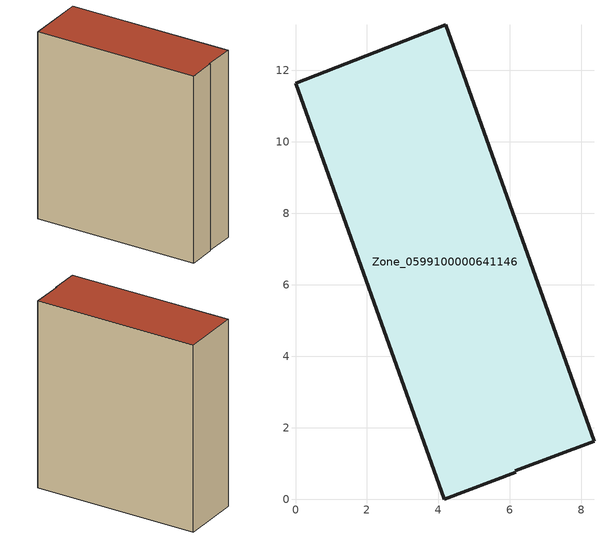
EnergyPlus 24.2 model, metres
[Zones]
Zone_0599100000641146
 floor ground (C_G): 0,11.65 4.2,13.28 8.35,1.62 6.14,0.81 6.16,0.75 4.16,0 z3.26
 wall outside (C_F): 4.2,13.28 0,11.65 4.16,0 6.16,0.75 6.14,0.81 8.35,1.62 4.2,13.28 z3.26:17.27
 roof outside (C_R): 0,11.65 4.16,0 6.16,0.75 6.14,0.81 8.35,1.62 4.2,13.28 z17.27
[BUILDING]
Pand.0599100000641146: North Axis=0; Terrain=City; Loads Convergence Tolerance Value=0.04; Temperature Convergence Tolerance Value=0.4; Solar Distribution=FullExterior; Maximum Number of Warmup Days=25; Minimum Number of Warmup Days=1
[Site:Location]
Rotterdam.The.Hague.AP_ZH_NLD Design_Conditions: Latitude=51.96; Longitude=4.45; Time Zone=1; Elevation=-4.5
[SITE:GROUNDTEMPERATURE:BUILDINGSURFACE]
18, 18, 18, 18, 18, 18, 18, 18, 18, 18, 18, 18
[MATERIAL] Thermal Absorptance=0.9; Solar Absorptance=0.7; Visible Absorptance=0.7
Name | Roughness | Thickness | Conductivity | Density | Specific Heat
G.TI.1946 | MediumSmooth | 0.15 | 1 | 540 | 1210
F.TI.1946 | Rough | 0.3 | 0.857143 | 1920 | 840
R.TI.1946 | MediumRough | 0.2 | 0.1 | 1500 | 1000
[CONSTRUCTION]
C_G: G.TI.1946
C_F: F.TI.1946
C_R: R.TI.1946
[ZONE]
Zone_0599100000641146: Type=1; Multiplier=1; Ceiling Height=Autocalculate; Volume=Autocalculate; Floor Area=autocalculate; Part of Total Floor Area=Yes
[ZONEINFILTRATION:DESIGNFLOWRATE]
Infil_Zone_0599100000641146: Zone or ZoneList or Space or SpaceList=Zone_0599100000641146; Schedule=AlwaysOn; Design Flow Rate Calculation Method=Flow/Area; Flow Rate per Floor Area=0.003; Constant Term Coefficient=1; Temperature Term Coefficient=0; Velocity Term Coefficient=0; Velocity Squared Term Coefficient=0
[HVACTEMPLATE:ZONE:IDEALLOADSAIRSYSTEM]
Zone_0599100000641146: Maximum Heating Supply Air Temperature=50; Minimum Cooling Supply Air Temperature=13; Maximum Heating Supply Air Humidity Ratio=0.0156; Minimum Cooling Supply Air Humidity Ratio=0.0077; Heating Limit=NoLimit; Cooling Limit=NoLimit; Dehumidification Control Type=ConstantSensibleHeatRatio; Cooling Sensible Heat Ratio=0.7; Dehumidification Setpoint=60; Humidification Control Type=None; Humidification Setpoint=30; Outdoor Air Method=None; Outdoor Air Flow Rate per Person=0.00944; Outdoor Air Flow Rate per Zone Floor Area=0; Outdoor Air Flow Rate per Zone=0; Demand Controlled Ventilation Type=None; Outdoor Air Economizer Type=NoEconomizer; Heat Recovery Type=None; Sensible Heat Recovery Effectiveness=0.7; Latent Heat Recovery Effectiveness=0.65
[ZONECONTROL:THERMOSTAT]
ThermostatControl_Zone_0599100000641146: Zone or ZoneList=Zone_0599100000641146; Control Type Schedule=DualSetpointControlType; Control 1=Thermostat_Zone_0599100000641146; Temperature Difference Between Cutout And Setpoint=0
[THERMOSTATSETPOINT:DUALSETPOINT]
Thermostat_Zone_0599100000641146: Heating Setpoint Temperature Schedule=HeatingSetpoint_Zone_0599100000641146; Cooling Setpoint Temperature Schedule=CoolingSetpoint_Zone_0599100000641146
[SCHEDULE:COMPACT]
HeatingSetpoint_Zone_0599100000641146: Through: 12/31, For: AllDays, Until: 24:00, 21
CoolingSetpoint_Zone_0599100000641146: Through: 12/31, For: AllDays, Until: 24:00, 24
DualSetpointControlType: Through: 12/31, For: AllDays, Until: 24:00, 4
AlwaysOn: Through: 12/31, For: AllDays, Until: 24:00, 1
